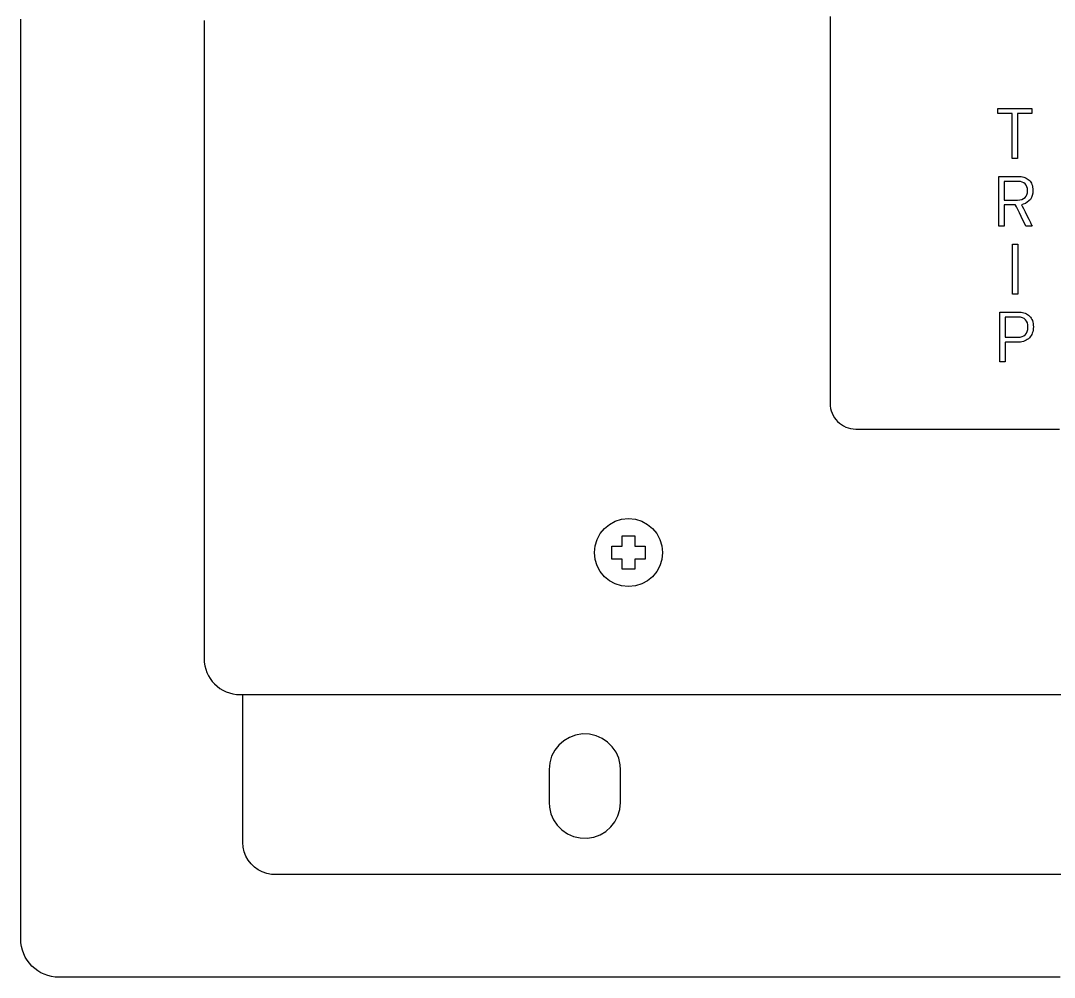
# Model space of a CAD drawing. Extents: x 1 to 47.7, y 0.2 to 35.
# Drawn here: x 16.628 to 20.649, y 1.025 to 4.746 of the extents above; entities that cross this region are included whole.
import ezdxf

# ---------------------------------------------------------------- set-up
doc = ezdxf.new("R2010")
doc.units = 0
doc.header["$MEASUREMENT"] = 0
for name, color, linetype in [('3_1__VERTICAL_RACK_MOUNT__', 7, 'CONTINUOUS'), ('3_2__VERTICAL_PANEL_MOUNT_', 7, 'CONTINUOUS'), ('4_2__5U__FRONT_PANEL_W_24_', 7, 'CONTINUOUS'), ('5_1___24__TARGET_LEDS___12', 7, 'CONTINUOUS'), ('8_0_____DWG', 7, 'CONTINUOUS')]:
    doc.layers.add(name, color=color, linetype=linetype)

msp = doc.modelspace()

# ---------------------------------------------------------------- linework, layer by layer
at = {"layer": '3_1__VERTICAL_RACK_MOUNT__'}
for points in [[(17.3416, 4.7465), (17.3416, 4.6733), (17.3416, 4.6008), (17.3416, 4.5293), (17.3416, 4.4586), (17.3416, 4.3888), (17.3416, 4.3198), (17.3416, 4.2518), (17.3416, 4.1847), (17.3416, 4.1185), (17.3416, 4.0533), (17.3416, 3.989), (17.3416, 3.9257), (17.3416, 3.8634), (17.3416, 3.802), (17.3416, 3.7417), (17.3416, 3.6824), (17.3416, 3.6241), (17.3416, 3.5668), (17.3416, 3.5106), (17.3416, 3.4555), (17.3416, 3.4014), (17.3416, 3.3484), (17.3416, 3.2966), (17.3416, 3.2458), (17.3416, 3.1962), (17.3416, 3.1477), (17.3416, 3.1004), (17.3416, 3.0542), (17.3416, 3.0092), (17.3416, 2.9654), (17.3416, 2.9228), (17.3416, 2.8814), (17.3416, 2.8413), (17.3416, 2.8023), (17.3416, 2.7647), (17.3416, 2.7283), (17.3416, 2.6931), (17.3416, 2.6593), (17.3416, 2.6267), (17.3416, 2.5955), (17.3416, 2.5656), (17.3416, 2.537), (17.3416, 2.5098), (17.3416, 2.484), (17.3416, 2.4595), (17.3416, 2.4364), (17.3416, 2.4147), (17.3416, 2.3944), (17.3416, 2.3756), (17.3416, 2.3582), (17.3416, 2.3422), (17.3416, 2.3277), (17.3416, 2.3147), (17.3416, 2.3031), (17.3416, 2.2931), (17.3416, 2.2846), (17.3416, 2.2775), (17.3416, 2.2721), (17.3416, 2.2681), (17.3416, 2.2658), (17.3416, 2.265), (17.3416, 2.265), (17.3423, 2.2507), (17.3444, 2.2368), (17.3479, 2.2234), (17.3526, 2.2105), (17.3585, 2.1983), (17.3655, 2.1867), (17.3735, 2.176), (17.3826, 2.166), (17.3925, 2.157), (17.4033, 2.1489), (17.4148, 2.1419), (17.4271, 2.136), (17.4399, 2.1313), (17.4533, 2.1278), (17.4672, 2.1257), (17.4816, 2.125), (17.4819, 2.125), (17.4831, 2.125), (17.485, 2.125), (17.4877, 2.125), (17.4911, 2.125), (17.4952, 2.125), (17.5001, 2.125), (17.5058, 2.125), (17.5121, 2.125), (17.5192, 2.125), (17.527, 2.125), (17.5355, 2.125), (17.5446, 2.125), (17.5545, 2.125), (17.5651, 2.125), (17.5763, 2.125), (17.5883, 2.125), (17.6009, 2.125), (17.6141, 2.125), (17.6281, 2.125), (17.6426, 2.125), (17.6578, 2.125), (17.6737, 2.125), (17.6902, 2.125), (17.7073, 2.125), (17.725, 2.125), (17.7434, 2.125), (17.7624, 2.125), (17.7819, 2.125), (17.8021, 2.125), (17.8229, 2.125), (17.8442, 2.125), (17.8661, 2.125), (17.8886, 2.125), (17.9117, 2.125), (17.9353, 2.125), (17.9595, 2.125), (17.9842, 2.125), (18.0353, 2.125), (18.0885, 2.125), (18.1438, 2.125), (18.2012, 2.125), (18.2604, 2.125), (18.3217, 2.125), (18.3848, 2.125), (18.4497, 2.125), (18.5165, 2.125), (18.5849, 2.125), (18.6551, 2.125), (18.7269, 2.125), (18.8003, 2.125), (18.8753, 2.125), (18.9517, 2.125), (19.0296, 2.125), (19.1089, 2.125), (19.1895, 2.125), (19.2715, 2.125), (19.3547, 2.125), (19.4391, 2.125), (19.5247, 2.125), (19.6113, 2.125), (19.6991, 2.125), (19.7878, 2.125), (19.8776, 2.125), (19.9682, 2.125), (20.0597, 2.125), (20.152, 2.125), (20.2451, 2.125), (20.339, 2.125), (20.4335, 2.125), (20.5286, 2.125), (20.7206, 2.125)], [(20.8456, 1.425), (20.5661, 1.425), (20.4282, 1.425), (20.2917, 1.425), (20.1568, 1.425), (20.0237, 1.425), (19.8924, 1.425), (19.7631, 1.425), (19.6361, 1.425), (19.5115, 1.425), (19.3893, 1.425), (19.2699, 1.425), (19.1533, 1.425), (19.0397, 1.425), (18.9292, 1.425), (18.8221, 1.425), (18.7184, 1.425), (18.6184, 1.425), (18.5221, 1.425), (18.4298, 1.425), (18.3416, 1.425), (18.2577, 1.425), (18.2173, 1.425), (18.1781, 1.425), (18.1401, 1.425), (18.1032, 1.425), (18.0675, 1.425), (18.033, 1.425), (17.9997, 1.425), (17.9676, 1.425), (17.9368, 1.425), (17.9073, 1.425), (17.8791, 1.425), (17.8523, 1.425), (17.8267, 1.425), (17.8026, 1.425), (17.7798, 1.425), (17.7584, 1.425), (17.7384, 1.425), (17.7199, 1.425), (17.7028, 1.425), (17.6872, 1.425), (17.6731, 1.425), (17.6605, 1.425), (17.6495, 1.425), (17.64, 1.425), (17.6321, 1.425), (17.6258, 1.425), (17.6211, 1.425), (17.6181, 1.425), (17.6133, 1.425), (17.6038, 1.4256), (17.5853, 1.4289), (17.5679, 1.4348), (17.5517, 1.4431), (17.5371, 1.4535), (17.524, 1.4659), (17.5129, 1.4801), (17.5039, 1.4958), (17.4972, 1.5128), (17.493, 1.5309), (17.4916, 1.55), (17.4916, 1.55), (17.4916, 1.5509), (17.4916, 1.5537), (17.4916, 1.5581), (17.4916, 1.5642), (17.4916, 1.5718), (17.4916, 1.5809), (17.4916, 1.5913), (17.4916, 1.603), (17.4916, 1.6299), (17.4916, 1.6608), (17.4916, 1.6951), (17.4916, 1.7319), (17.4916, 1.7706), (17.4916, 1.8106), (17.4916, 1.8911), (17.4916, 1.9303), (17.4916, 1.9679), (17.4916, 2.003), (17.4916, 2.0351), (17.4916, 2.0634), (17.4916, 2.076), (17.4916, 2.0872), (17.4916, 2.0972), (17.4916, 2.1058), (17.4916, 2.113), (17.4916, 2.1185), (17.4916, 2.1224), (17.4916, 2.1246), (17.4916, 2.1249), (17.4917, 2.125), (17.4931, 2.125), (17.4962, 2.125), (17.5011, 2.125), (17.5076, 2.125), (17.5157, 2.125), (17.5255, 2.125), (17.5369, 2.125), (17.5498, 2.125), (17.5644, 2.125), (17.5804, 2.125), (17.598, 2.125), (17.6171, 2.125), (17.6377, 2.125), (17.6598, 2.125), (17.6833, 2.125), (17.7082, 2.125), (17.7345, 2.125), (17.7622, 2.125), (17.7912, 2.125), (17.8216, 2.125), (17.8534, 2.125), (17.8864, 2.125), (17.9207, 2.125), (17.9563, 2.125), (17.9931, 2.125), (18.0311, 2.125), (18.0703, 2.125), (18.1107, 2.125), (18.1523, 2.125), (18.2388, 2.125), (18.3297, 2.125), (18.4248, 2.125), (18.524, 2.125), (18.6271, 2.125), (18.734, 2.125), (18.8444, 2.125), (18.9582, 2.125), (19.0753, 2.125), (19.1955, 2.125), (19.3186, 2.125), (19.4445, 2.125), (19.5729, 2.125), (19.7038, 2.125), (19.837, 2.125), (19.9723, 2.125), (20.1096, 2.125), (20.2486, 2.125), (20.3893, 2.125), (20.5314, 2.125), (20.6748, 2.125)]]:
    msp.add_lwpolyline(points, dxfattribs=at)
msp.add_lwpolyline([(18.9614, 1.705), (18.9614, 1.7101), (18.9614, 1.7236), (18.9614, 1.7428), (18.9614, 1.7651), (18.9614, 1.7879), (18.9614, 1.8085), (18.9614, 1.8242), (18.9614, 1.8324), (18.9602, 1.8511), (18.9543, 1.8769), (18.9439, 1.9007), (18.9293, 1.9218), (18.9112, 1.9399), (18.8901, 1.9544), (18.8664, 1.9649), (18.8405, 1.9708), (18.8133, 1.9717), (18.7869, 1.9674), (18.7624, 1.9584), (18.7403, 1.9452), (18.7212, 1.9282), (18.7054, 1.908), (18.6935, 1.8851), (18.686, 1.8599), (18.6834, 1.833), (18.6834, 1.8279), (18.6834, 1.8144), (18.6834, 1.7952), (18.6834, 1.7728), (18.6834, 1.75), (18.6834, 1.7295), (18.6834, 1.7138), (18.6834, 1.7056), (18.6846, 1.6869), (18.6905, 1.661), (18.701, 1.6373), (18.7155, 1.6162), (18.7336, 1.5981), (18.7548, 1.5835), (18.7785, 1.5731), (18.8043, 1.5671), (18.8316, 1.5663), (18.858, 1.5706), (18.8824, 1.5796), (18.9045, 1.5928), (18.9237, 1.6098), (18.9394, 1.63), (18.9513, 1.6529), (18.9588, 1.6781)], close=True, dxfattribs=at)
at = {"layer": '3_2__VERTICAL_PANEL_MOUNT_'}
msp.add_lwpolyline([(20.671, 1.025), (20.5581, 1.025), (20.4458, 1.025), (20.3341, 1.025), (20.2231, 1.025), (20.1128, 1.025), (20.0033, 1.025), (19.8946, 1.025), (19.7869, 1.025), (19.6801, 1.025), (19.5743, 1.025), (19.4696, 1.025), (19.366, 1.025), (19.2636, 1.025), (19.1624, 1.025), (19.0626, 1.025), (18.9641, 1.025), (18.867, 1.025), (18.7713, 1.025), (18.6772, 1.025), (18.5847, 1.025), (18.4938, 1.025), (18.4045, 1.025), (18.3171, 1.025), (18.2314, 1.025), (18.1476, 1.025), (18.1064, 1.025), (18.0657, 1.025), (18.0255, 1.025), (17.9858, 1.025), (17.9466, 1.025), (17.9079, 1.025), (17.8698, 1.025), (17.8321, 1.025), (17.795, 1.025), (17.7585, 1.025), (17.7225, 1.025), (17.687, 1.025), (17.6521, 1.025), (17.6178, 1.025), (17.5841, 1.025), (17.5509, 1.025), (17.5184, 1.025), (17.4864, 1.025), (17.4551, 1.025), (17.4243, 1.025), (17.3942, 1.025), (17.3647, 1.025), (17.3358, 1.025), (17.3076, 1.025), (17.28, 1.025), (17.2531, 1.025), (17.2269, 1.025), (17.2013, 1.025), (17.1764, 1.025), (17.1521, 1.025), (17.1286, 1.025), (17.1058, 1.025), (17.0836, 1.025), (17.0622, 1.025), (17.0415, 1.025), (17.0215, 1.025), (17.0023, 1.025), (16.9838, 1.025), (16.966, 1.025), (16.949, 1.025), (16.9327, 1.025), (16.9173, 1.025), (16.9026, 1.025), (16.8886, 1.025), (16.8755, 1.025), (16.8632, 1.025), (16.8516, 1.025), (16.8409, 1.025), (16.831, 1.025), (16.8219, 1.025), (16.8137, 1.025), (16.8063, 1.025), (16.7997, 1.025), (16.794, 1.025), (16.7892, 1.025), (16.7852, 1.025), (16.7821, 1.025), (16.7798, 1.025), (16.7785, 1.025), (16.778, 1.025), (16.778, 1.025), (16.7627, 1.0258), (16.7478, 1.028), (16.7334, 1.0317), (16.7196, 1.0368), (16.7065, 1.0431), (16.6942, 1.0506), (16.6826, 1.0593), (16.672, 1.0689), (16.6623, 1.0796), (16.6536, 1.0911), (16.6461, 1.1035), (16.6398, 1.1166), (16.6348, 1.1304), (16.6311, 1.1448), (16.6288, 1.1597), (16.628, 1.175), (16.628, 1.1759), (16.628, 1.1785), (16.628, 1.183), (16.628, 1.1891), (16.628, 1.197), (16.628, 1.2066), (16.628, 1.2179), (16.628, 1.2309), (16.628, 1.2456), (16.628, 1.2619), (16.628, 1.2799), (16.628, 1.2995), (16.628, 1.3207), (16.628, 1.3436), (16.628, 1.368), (16.628, 1.394), (16.628, 1.4215), (16.628, 1.4507), (16.628, 1.4813), (16.628, 1.5135), (16.628, 1.5471), (16.628, 1.5823), (16.628, 1.6189), (16.628, 1.657), (16.628, 1.6966), (16.628, 1.7376), (16.628, 1.78), (16.628, 1.8238), (16.628, 1.869), (16.628, 1.9156), (16.628, 1.9636), (16.628, 2.0129), (16.628, 2.0635), (16.628, 2.1155), (16.628, 2.1688), (16.628, 2.2234), (16.628, 2.2793), (16.628, 2.3364), (16.628, 2.3948), (16.628, 2.4544), (16.628, 2.5153), (16.628, 2.5774), (16.628, 2.6407), (16.628, 2.7051), (16.628, 2.7708), (16.628, 2.8376), (16.628, 2.9055), (16.628, 2.9746), (16.628, 3.0447), (16.628, 3.116), (16.628, 3.1884), (16.628, 3.2618), (16.628, 3.3363), (16.628, 3.4119), (16.628, 3.4885), (16.628, 3.5661), (16.628, 3.6447), (16.628, 3.7243), (16.628, 3.8049), (16.628, 3.8864), (16.628, 3.9689), (16.628, 4.0523), (16.628, 4.1366), (16.628, 4.2219), (16.628, 4.308), (16.628, 4.395), (16.628, 4.4829), (16.628, 4.5716), (16.628, 4.6612), (16.628, 4.7516)], dxfattribs=at)
at = {"layer": '4_2__5U__FRONT_PANEL_W_24_'}
msp.add_lwpolyline([(19.7763, 4.7618), (19.7763, 4.71), (19.7763, 4.6589), (19.7763, 4.6085), (19.7763, 4.5589), (19.7763, 4.51), (19.7763, 4.462), (19.7763, 4.4147), (19.7763, 4.3682), (19.7763, 4.3225), (19.7763, 4.2777), (19.7763, 4.2336), (19.7763, 4.1904), (19.7763, 4.1481), (19.7763, 4.1066), (19.7763, 4.0659), (19.7763, 4.0262), (19.7763, 3.9873), (19.7763, 3.9493), (19.7763, 3.9122), (19.7763, 3.876), (19.7763, 3.8408), (19.7763, 3.8064), (19.7763, 3.7731), (19.7763, 3.7406), (19.7763, 3.7092), (19.7763, 3.6787), (19.7763, 3.6492), (19.7763, 3.6206), (19.7763, 3.5931), (19.7763, 3.5666), (19.7763, 3.5411), (19.7763, 3.5166), (19.7763, 3.4932), (19.7763, 3.4708), (19.7763, 3.4495), (19.7763, 3.4292), (19.7763, 3.4101), (19.7763, 3.392), (19.7763, 3.375), (19.7763, 3.3591), (19.7763, 3.3443), (19.7763, 3.3307), (19.7763, 3.3181), (19.7763, 3.3068), (19.7763, 3.2966), (19.7763, 3.2875), (19.7763, 3.2797), (19.7763, 3.273), (19.7763, 3.2675), (19.7763, 3.2632), (19.7763, 3.2601), (19.7763, 3.2583), (19.7763, 3.2576), (19.7768, 3.2474), (19.7783, 3.2375), (19.7808, 3.2279), (19.7841, 3.2188), (19.7883, 3.21), (19.7934, 3.2018), (19.7991, 3.1941), (19.8056, 3.187), (19.8127, 3.1805), (19.8204, 3.1748), (19.8286, 3.1697), (19.8374, 3.1655), (19.8466, 3.1622), (19.8561, 3.1597), (19.8661, 3.1582), (19.8763, 3.1577), (19.8773, 3.1577), (19.8802, 3.1577), (19.885, 3.1577), (19.8917, 3.1577), (19.9002, 3.1577), (19.9106, 3.1577), (19.9228, 3.1577), (19.9366, 3.1577), (19.9523, 3.1577), (19.9696, 3.1577), (19.9886, 3.1577), (20.0092, 3.1577), (20.0314, 3.1577), (20.0551, 3.1577), (20.0804, 3.1577), (20.1073, 3.1577), (20.1356, 3.1577), (20.1653, 3.1577), (20.1965, 3.1577), (20.229, 3.1577), (20.2629, 3.1577), (20.2981, 3.1577), (20.3346, 3.1577), (20.3724, 3.1577), (20.4114, 3.1577), (20.4516, 3.1577), (20.4929, 3.1577), (20.5355, 3.1577), (20.5791, 3.1577), (20.6238, 3.1577), (20.6695, 3.1577)], dxfattribs=at)
at = {"layer": '5_1___24__TARGET_LEDS___12'}
for points in [[(19.7763, 4.7618), (19.7763, 4.71), (19.7763, 4.6589), (19.7763, 4.6085), (19.7763, 4.5589), (19.7763, 4.51), (19.7763, 4.462), (19.7763, 4.4147), (19.7763, 4.3682), (19.7763, 4.3225), (19.7763, 4.2777), (19.7763, 4.2336), (19.7763, 4.1904), (19.7763, 4.1481), (19.7763, 4.1066), (19.7763, 4.0659), (19.7763, 4.0262), (19.7763, 3.9873), (19.7763, 3.9493), (19.7763, 3.9122), (19.7763, 3.876), (19.7763, 3.8408), (19.7763, 3.8064), (19.7763, 3.7731), (19.7763, 3.7406), (19.7763, 3.7092), (19.7763, 3.6787), (19.7763, 3.6492), (19.7763, 3.6206), (19.7763, 3.5931), (19.7763, 3.5666), (19.7763, 3.5411), (19.7763, 3.5166), (19.7763, 3.4932), (19.7763, 3.4708), (19.7763, 3.4495), (19.7763, 3.4292), (19.7763, 3.4101), (19.7763, 3.392), (19.7763, 3.375), (19.7763, 3.3591), (19.7763, 3.3443), (19.7763, 3.3307), (19.7763, 3.3181), (19.7763, 3.3068), (19.7763, 3.2966), (19.7763, 3.2875), (19.7763, 3.2797), (19.7763, 3.273), (19.7763, 3.2675), (19.7763, 3.2632), (19.7763, 3.2601), (19.7763, 3.2583), (19.7763, 3.2576), (19.7768, 3.2474), (19.7783, 3.2375), (19.7808, 3.2279), (19.7841, 3.2188), (19.7883, 3.21), (19.7934, 3.2018), (19.7991, 3.1941), (19.8056, 3.187), (19.8127, 3.1805), (19.8204, 3.1748), (19.8286, 3.1697), (19.8374, 3.1655), (19.8466, 3.1622), (19.8561, 3.1597), (19.8661, 3.1582), (19.8763, 3.1577), (19.8773, 3.1577), (19.8802, 3.1577), (19.885, 3.1577), (19.8917, 3.1577), (19.9002, 3.1577), (19.9106, 3.1577), (19.9228, 3.1577), (19.9366, 3.1577), (19.9523, 3.1577), (19.9696, 3.1577), (19.9886, 3.1577), (20.0092, 3.1577), (20.0314, 3.1577), (20.0551, 3.1577), (20.0804, 3.1577), (20.1073, 3.1577), (20.1356, 3.1577), (20.1653, 3.1577), (20.1965, 3.1577), (20.229, 3.1577), (20.2629, 3.1577), (20.2981, 3.1577), (20.3346, 3.1577), (20.3724, 3.1577), (20.4114, 3.1577), (20.4516, 3.1577), (20.4929, 3.1577), (20.5355, 3.1577), (20.5791, 3.1577), (20.6238, 3.1577), (20.6695, 3.1577)], [(20.5058, 4.3849), (20.5058, 4.2101), (20.485, 4.2101), (20.485, 4.3849), (20.4295, 4.3849), (20.4295, 4.4044), (20.5613, 4.4044), (20.5613, 4.3849), (20.5058, 4.3849)], [(20.4863, 3.6823), (20.4863, 3.8766), (20.5071, 3.8766), (20.5071, 3.6823), (20.4863, 3.6823)]]:
    msp.add_lwpolyline(points, dxfattribs=at)
for points in [[(20.5656, 4.0856), (20.5648, 4.0755), (20.5628, 4.0663), (20.5598, 4.0582), (20.5556, 4.051), (20.5502, 4.0448), (20.5438, 4.0396), (20.5362, 4.0354), (20.5275, 4.0322), (20.5215, 4.0302), (20.5241, 4.025), (20.5289, 4.0151), (20.5353, 4.0022), (20.5423, 3.9877), (20.5494, 3.9734), (20.5556, 3.9606), (20.5603, 3.9511), (20.5626, 3.9464), (20.5622, 3.9462), (20.5602, 3.9462), (20.557, 3.9462), (20.553, 3.9462), (20.5488, 3.9462), (20.5448, 3.9462), (20.5415, 3.9462), (20.5392, 3.9462), (20.5384, 3.9462), (20.5367, 3.9498), (20.5325, 3.9584), (20.5266, 3.9704), (20.5198, 3.9843), (20.5129, 3.9986), (20.5065, 4.0117), (20.5015, 4.022), (20.4985, 4.0281), (20.4977, 4.0291), (20.4947, 4.0291), (20.4893, 4.0291), (20.4824, 4.0291), (20.4747, 4.0291), (20.4671, 4.0291), (20.4605, 4.0291), (20.4557, 4.0291), (20.4535, 4.0291), (20.4534, 4.027), (20.4534, 4.0196), (20.4534, 4.0083), (20.4534, 3.9948), (20.4534, 3.9804), (20.4534, 3.9669), (20.4534, 3.9556), (20.4534, 3.9483), (20.4534, 3.9462), (20.4524, 3.9462), (20.4501, 3.9462), (20.447, 3.9462), (20.4435, 3.9462), (20.4399, 3.9462), (20.4367, 3.9462), (20.4341, 3.9462), (20.4327, 3.9462), (20.4326, 3.9484), (20.4326, 3.9626), (20.4326, 3.9869), (20.4326, 4.0175), (20.4326, 4.051), (20.4326, 4.0837), (20.4326, 4.1119), (20.4326, 4.132), (20.4326, 4.1405), (20.4349, 4.1405), (20.4419, 4.1405), (20.4522, 4.1405), (20.4645, 4.1405), (20.4774, 4.1405), (20.4895, 4.1405), (20.4993, 4.1405), (20.5056, 4.1405), (20.5087, 4.1405), (20.5144, 4.1402), (20.5198, 4.1396), (20.5251, 4.1387), (20.53, 4.1373), (20.5348, 4.1357), (20.5393, 4.1337), (20.5435, 4.1313), (20.5475, 4.1286), (20.5513, 4.1254), (20.5546, 4.1218), (20.5574, 4.1178), (20.5599, 4.1135), (20.5619, 4.1087), (20.5635, 4.1035), (20.5646, 4.0979), (20.5653, 4.092)], [(20.5447, 4.0848), (20.5441, 4.0931), (20.5423, 4.1003), (20.5395, 4.1064), (20.5355, 4.1115), (20.5303, 4.1155), (20.5241, 4.1184), (20.5167, 4.1202), (20.5082, 4.121), (20.5049, 4.121), (20.4998, 4.121), (20.492, 4.121), (20.4828, 4.121), (20.4732, 4.121), (20.4644, 4.121), (20.4575, 4.121), (20.4538, 4.121), (20.4534, 4.1199), (20.4534, 4.1138), (20.4534, 4.1037), (20.4534, 4.0913), (20.4534, 4.078), (20.4534, 4.0656), (20.4534, 4.0555), (20.4534, 4.0494), (20.4538, 4.0483), (20.4573, 4.0483), (20.4638, 4.0483), (20.4721, 4.0483), (20.4812, 4.0483), (20.49, 4.0483), (20.4974, 4.0483), (20.5022, 4.0483), (20.5056, 4.0483), (20.5148, 4.0491), (20.5228, 4.0509), (20.5295, 4.0538), (20.5351, 4.0579), (20.5393, 4.063), (20.5424, 4.0692), (20.5442, 4.0764)], [(20.5673, 3.5547), (20.567, 3.5482), (20.5662, 3.542), (20.565, 3.5362), (20.5633, 3.5308), (20.5612, 3.5258), (20.5586, 3.5211), (20.5555, 3.5167), (20.552, 3.5128), (20.548, 3.5091), (20.5436, 3.5058), (20.5389, 3.503), (20.5339, 3.5005), (20.5285, 3.4986), (20.5229, 3.497), (20.517, 3.4959), (20.5108, 3.4952), (20.5043, 3.4949), (20.5021, 3.4949), (20.4978, 3.4949), (20.4914, 3.4949), (20.4838, 3.4949), (20.4758, 3.4949), (20.4684, 3.4949), (20.4624, 3.4949), (20.4586, 3.4949), (20.4578, 3.4946), (20.4578, 3.4899), (20.4578, 3.4809), (20.4578, 3.4691), (20.4578, 3.4559), (20.4578, 3.4428), (20.4578, 3.4312), (20.4578, 3.4226), (20.4578, 3.4185), (20.4573, 3.4184), (20.4555, 3.4184), (20.4527, 3.4184), (20.4492, 3.4184), (20.4456, 3.4184), (20.4421, 3.4184), (20.4393, 3.4184), (20.4375, 3.4184), (20.437, 3.4188), (20.437, 3.4292), (20.437, 3.4509), (20.437, 3.4803), (20.437, 3.5137), (20.437, 3.5472), (20.437, 3.5773), (20.437, 3.6001), (20.437, 3.6119), (20.4382, 3.6128), (20.4439, 3.6128), (20.4532, 3.6128), (20.4647, 3.6128), (20.477, 3.6128), (20.4887, 3.6128), (20.4986, 3.6128), (20.5052, 3.6128), (20.5081, 3.6127), (20.5141, 3.6125), (20.5198, 3.6119), (20.5253, 3.6109), (20.5305, 3.6096), (20.5354, 3.6078), (20.5401, 3.6057), (20.5445, 3.6032), (20.5486, 3.6003), (20.5525, 3.597), (20.5559, 3.5932), (20.5589, 3.5889), (20.5614, 3.5843), (20.5635, 3.5792), (20.5651, 3.5737), (20.5663, 3.5678), (20.567, 3.5615)], [(20.5464, 3.5539), (20.5458, 3.5628), (20.544, 3.5705), (20.541, 3.5772), (20.5368, 3.5826), (20.5315, 3.587), (20.525, 3.5902), (20.5173, 3.5923), (20.5085, 3.5932), (20.5053, 3.5932), (20.5006, 3.5932), (20.4934, 3.5932), (20.4849, 3.5932), (20.476, 3.5932), (20.4679, 3.5932), (20.4616, 3.5932), (20.4582, 3.5932), (20.4578, 3.592), (20.4578, 3.5854), (20.4578, 3.5745), (20.4578, 3.561), (20.4578, 3.5466), (20.4578, 3.5332), (20.4578, 3.5222), (20.4578, 3.5156), (20.4581, 3.5144), (20.4614, 3.5144), (20.4673, 3.5144), (20.475, 3.5144), (20.4834, 3.5144), (20.4914, 3.5144), (20.4982, 3.5144), (20.5026, 3.5144), (20.5059, 3.5144), (20.5154, 3.5152), (20.5236, 3.5172), (20.5306, 3.5204), (20.5363, 3.5248), (20.5407, 3.5303), (20.5439, 3.537), (20.5458, 3.5448)]]:
    msp.add_lwpolyline(points, close=True, dxfattribs=at)
at = {"layer": '8_0_____DWG'}
msp.add_lwpolyline([(18.9924, 2.5446), (18.9657, 2.5473), (18.9409, 2.555), (18.9184, 2.5672), (18.8988, 2.5834), (18.8826, 2.603), (18.8704, 2.6255), (18.8626, 2.6504), (18.86, 2.6771), (18.8626, 2.7038), (18.8704, 2.7286), (18.8826, 2.7511), (18.8988, 2.7707), (18.9184, 2.7869), (18.9409, 2.7991), (18.9657, 2.8069), (18.9924, 2.8095), (19.0191, 2.8069), (19.044, 2.7991), (19.0665, 2.7869), (19.0861, 2.7707), (19.1023, 2.7511), (19.1145, 2.7286), (19.1222, 2.7038), (19.1249, 2.6771), (19.1222, 2.6504), (19.1145, 2.6255), (19.1023, 2.603), (19.0861, 2.5834), (19.0665, 2.5672), (19.044, 2.555), (19.0191, 2.5473)], close=True, dxfattribs=at)
msp.add_lwpolyline([(19.0172, 2.7021), (19.0575, 2.7021), (19.0575, 2.6521), (19.0172, 2.6521), (19.0172, 2.612), (18.9673, 2.612), (18.9673, 2.6521), (18.9273, 2.6521), (18.9273, 2.7021), (18.9673, 2.7021), (18.9673, 2.7422), (19.0172, 2.7422), (19.0172, 2.7021)], dxfattribs=at)

doc.saveas('drawing.dxf')
